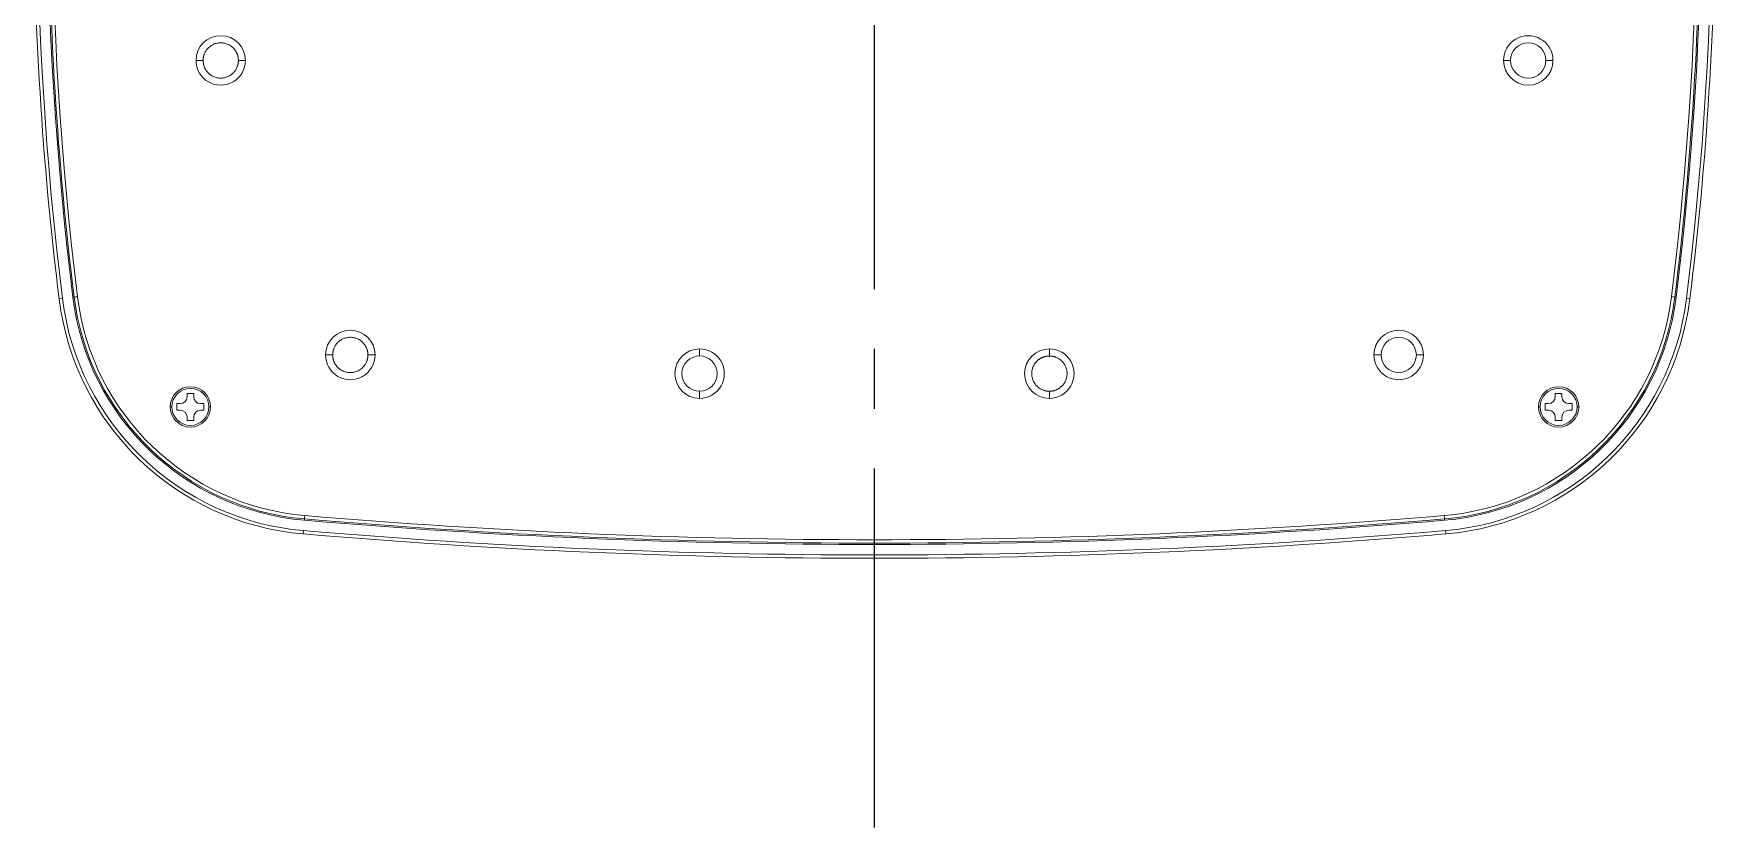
# Model space of a CAD drawing. Header units: millimetres. Extents: x 14183 to 14777, y -4239 to -3399.
# Drawn here: x 14360.9 to 14423.4, y -3604.4 to -3574.9 of the extents above; entities that cross this region are included whole.
import ezdxf

# ---------------------------------------------------------------- set-up
doc = ezdxf.new("R2010")
doc.units = ezdxf.units.MM
doc.header["$LTSCALE"] = 0.1
doc.linetypes.add('CENTER2', pattern=[28.575, 19.05, -3.175, 3.175, -3.175])
doc.linetypes.add('HIDDENX2', pattern=[19.05, 12.7, -6.35])
doc.layers.get('0').update_dxf_attribs({"lineweight": 15})
doc.layers.add('HIDDEN', color=8, linetype='HIDDENX2')

msp = doc.modelspace()

# ---------------------------------------------------------------- linework, layer by layer
at = {"linetype": 'Continuous', "lineweight": 13, "extrusion": (-1.22465e-16, -1, 0)}
for p, q in [((14362.016, -3584.709), (14361.892, -3584.725)), ((14362.45, -3584.655), (14362.401, -3584.662)), ((14362.574, -3584.64), (14362.45, -3584.655)), ((14421.939, -3584.655), (14421.815, -3584.64)), ((14421.939, -3584.655), (14421.988, -3584.662)), ((14422.497, -3584.725), (14422.373, -3584.709)), ((14366.082, -3588.737), (14366.02, -3588.737)), ((14367.457, -3588.737), (14367.52, -3588.737)), ((14416.932, -3588.737), (14416.869, -3588.737)), ((14418.307, -3588.737), (14418.369, -3588.737)), ((14371.015, -3592.899), (14371.011, -3592.949)), ((14371.015, -3592.899), (14371.026, -3592.774)), ((14413.374, -3592.899), (14413.363, -3592.774)), ((14413.374, -3592.899), (14413.378, -3592.949)), ((14370.978, -3593.335), (14370.967, -3593.459)), ((14413.411, -3593.335), (14413.422, -3593.459))]:
    msp.add_line(p, q, dxfattribs=at)
at = {"linetype": 'Continuous', "lineweight": 18, "extrusion": (-1.22465e-16, -1, 0)}
for p, q in [((14366.27, -3588.612), (14366.395, -3588.612)), ((14366.27, -3588.862), (14366.27, -3588.612)), ((14366.645, -3588.237), (14366.895, -3588.237)), ((14366.645, -3588.362), (14366.645, -3588.237)), ((14366.895, -3588.237), (14366.895, -3588.362)), ((14367.145, -3588.612), (14367.27, -3588.612)), ((14367.27, -3588.612), (14367.27, -3588.862)), ((14417.119, -3588.612), (14417.244, -3588.612)), ((14417.119, -3588.862), (14417.119, -3588.612)), ((14417.494, -3588.237), (14417.744, -3588.237)), ((14417.494, -3588.362), (14417.494, -3588.237)), ((14417.744, -3588.237), (14417.744, -3588.362)), ((14417.994, -3588.612), (14418.119, -3588.612)), ((14418.119, -3588.612), (14418.119, -3588.862)), ((14366.395, -3588.862), (14366.27, -3588.862)), ((14366.645, -3589.237), (14366.645, -3589.112)), ((14366.895, -3589.237), (14366.645, -3589.237)), ((14366.895, -3589.112), (14366.895, -3589.237)), ((14367.27, -3588.862), (14367.145, -3588.862)), ((14417.244, -3588.862), (14417.119, -3588.862)), ((14417.494, -3589.237), (14417.494, -3589.112)), ((14417.744, -3589.237), (14417.494, -3589.237)), ((14417.744, -3589.112), (14417.744, -3589.237)), ((14418.119, -3588.862), (14417.994, -3588.862))]:
    msp.add_line(p, q, dxfattribs=at)
at = {"linetype": 'Continuous', "lineweight": 13}
for centre, radius, start, end in [((14485.944, -3569.362), 124.875, 172.94061, 187.05939), ((14485.944, -3569.362), 124.313, 172.94061, 187.05944), ((14298.444, -3569.362), 124.313, 352.94061, 7.05939), ((14298.444, -3569.362), 124.875, 352.94061, 7.05939), ((14416.491, -3575.862), 0.656, 360, 180), ((14416.491, -3575.862), 0.656, 180, 360), ((14371.816, -3583.496), 9.875, 187.05939, 265.12919), ((14412.573, -3583.496), 9.875, 274.87081, 352.94061), ((14411.676, -3586.806), 0.656, 360, 180), ((14385.694, -3587.5), 0.656, 90, 270), ((14385.694, -3587.5), 0.656, 270, 90), ((14411.676, -3586.806), 0.656, 180, 360), ((14392.194, -3344.362), 249.312, 265.12919, 274.87081), ((14392.194, -3344.362), 249.875, 265.12919, 274.87081)]:
    msp.add_arc(centre, radius, start, end, dxfattribs=at)
at = {"linetype": 'Continuous', "lineweight": 13, "extrusion": (0, 0, -1)}
for centre, radius, start, end in [((-14485.944, -3569.362), 124.487, 352.94061, 7.05939), ((-14298.444, -3569.362), 124.487, 172.94061, 187.05939), ((-14371.816, -3583.496), 9.488, 274.87081, 352.94061), ((-14412.573, -3583.496), 9.488, 187.05939, 265.12919), ((-14392.194, -3344.362), 249.488, 265.12919, 274.87081)]:
    msp.add_arc(centre, radius, start, end, dxfattribs=at)
at = {"linetype": 'Continuous', "lineweight": 18}
for centre, radius, start, end in [((14485.944, -3569.362), 125, 180, 187.05939), ((14298.444, -3569.362), 125, 352.94061, 0), ((14371.816, -3583.496), 10, 187.05939, 265.12919), ((14371.816, -3583.496), 9.313, 187.06003, 265.12919), ((14412.573, -3583.496), 9.313, 274.87081, 352.94061), ((14412.573, -3583.496), 10, 274.87081, 352.94061), ((14366.77, -3588.737), 0.688, 0, 180), ((14417.619, -3588.737), 0.688, 0, 180), ((14366.77, -3588.737), 0.688, 180, 0), ((14366.395, -3588.362), 0.25, 270, 0), ((14367.145, -3588.362), 0.25, 180, 270), ((14417.619, -3588.737), 0.688, 180, 0), ((14417.244, -3588.362), 0.25, 270, 0), ((14417.994, -3588.362), 0.25, 180, 270), ((14366.395, -3589.112), 0.25, 0, 90), ((14367.145, -3589.112), 0.25, 90, 180), ((14417.244, -3589.112), 0.25, 0, 90), ((14417.994, -3589.112), 0.25, 90, 180), ((14392.194, -3344.362), 250, 265.12919, 274.87081)]:
    msp.add_arc(centre, radius, start, end, dxfattribs=at)
at = {"linetype": 'Continuous', "lineweight": 18, "extrusion": (0, 0, -1)}
for centre, radius, start, end in [((-14485.944, -3569.362), 124.438, 352.94061, 0), ((-14298.444, -3569.362), 124.438, 180, 187.05939), ((-14367.898, -3575.862), 0.919, 0.0032, 180.00319), ((-14416.491, -3575.862), 0.919, 0.00107, 180.00319), ((-14367.898, -3575.862), 0.919, 180.00319, 0.0032), ((-14416.491, -3575.862), 0.919, 180.00319, 0.00107), ((-14371.816, -3583.496), 9.438, 274.87081, 352.94061), ((-14412.573, -3583.496), 9.438, 187.05939, 265.12919), ((-14372.713, -3586.806), 0.919, 0.00107, 180.00106), ((-14411.676, -3586.806), 0.919, 0.00107, 180.00106), ((-14372.713, -3586.806), 0.919, 180.00106, 0.00107), ((-14385.694, -3587.5), 0.919, 270.00319, 90.00319), ((-14385.694, -3587.5), 0.919, 90.00319, 270.00319), ((-14398.694, -3587.5), 0.919, 270.00319, 90.00106), ((-14398.694, -3587.5), 0.919, 90.00106, 270.00319), ((-14411.676, -3586.806), 0.919, 180.00106, 0.00107), ((-14366.77, -3588.737), 0.75, 0, 180), ((-14417.619, -3588.737), 0.75, 0, 180), ((-14366.77, -3588.737), 0.75, 180, 0), ((-14417.619, -3588.737), 0.75, 180, 0), ((-14392.194, -3344.362), 249.438, 265.12919, 274.87081)]:
    msp.add_arc(centre, radius, start, end, dxfattribs=at)
at = {"linetype": 'Continuous', "lineweight": 18}
for points in [[(14368.553, -3575.862), (14368.553, -3575.86), (14368.553, -3575.855), (14368.553, -3575.848), (14368.553, -3575.841), (14368.553, -3575.834), (14368.553, -3575.828), (14368.552, -3575.821), (14368.552, -3575.814), (14368.551, -3575.807), (14368.551, -3575.8), (14368.55, -3575.794), (14368.549, -3575.787), (14368.549, -3575.78), (14368.548, -3575.774), (14368.547, -3575.767), (14368.546, -3575.76), (14368.545, -3575.754), (14368.544, -3575.747), (14368.543, -3575.741), (14368.541, -3575.734), (14368.54, -3575.728), (14368.539, -3575.721), (14368.537, -3575.715), (14368.536, -3575.708), (14368.534, -3575.702), (14368.533, -3575.696), (14368.531, -3575.689), (14368.529, -3575.683), (14368.527, -3575.676), (14368.526, -3575.67), (14368.524, -3575.664), (14368.522, -3575.657), (14368.519, -3575.651), (14368.517, -3575.645), (14368.515, -3575.638), (14368.509, -3575.623), (14368.5, -3575.6), (14368.485, -3575.568), (14368.469, -3575.537), (14368.45, -3575.506), (14368.429, -3575.476), (14368.407, -3575.447), (14368.377, -3575.412), (14368.337, -3575.373), (14368.287, -3575.332), (14368.23, -3575.295), (14368.17, -3575.264), (14368.106, -3575.239), (14368.04, -3575.22), (14367.972, -3575.209), (14367.901, -3575.205), (14367.831, -3575.208), (14367.762, -3575.219), (14367.696, -3575.237), (14367.632, -3575.261), (14367.571, -3575.292), (14367.514, -3575.329), (14367.462, -3575.37), (14367.416, -3575.416), (14367.374, -3575.466), (14367.338, -3575.519), (14367.308, -3575.574), (14367.29, -3575.616), (14367.28, -3575.644), (14367.275, -3575.656), (14367.271, -3575.668), (14367.268, -3575.681), (14367.264, -3575.693), (14367.261, -3575.706), (14367.258, -3575.719), (14367.256, -3575.731), (14367.253, -3575.744), (14367.251, -3575.757), (14367.249, -3575.77), (14367.248, -3575.782), (14367.246, -3575.795), (14367.245, -3575.809), (14367.244, -3575.822), (14367.244, -3575.835), (14367.243, -3575.849), (14367.243, -3575.858), (14367.243, -3575.862)], [(14367.243, -3575.862), (14367.243, -3575.865), (14367.243, -3575.869), (14367.243, -3575.876), (14367.243, -3575.883), (14367.244, -3575.89), (14367.244, -3575.897), (14367.244, -3575.904), (14367.245, -3575.911), (14367.245, -3575.917), (14367.246, -3575.924), (14367.247, -3575.931), (14367.247, -3575.938), (14367.248, -3575.944), (14367.249, -3575.951), (14367.25, -3575.958), (14367.251, -3575.964), (14367.252, -3575.971), (14367.253, -3575.977), (14367.254, -3575.984), (14367.255, -3575.99), (14367.256, -3575.997), (14367.258, -3576.003), (14367.259, -3576.01), (14367.261, -3576.016), (14367.262, -3576.023), (14367.264, -3576.029), (14367.266, -3576.035), (14367.267, -3576.042), (14367.269, -3576.048), (14367.271, -3576.054), (14367.273, -3576.061), (14367.275, -3576.067), (14367.277, -3576.073), (14367.279, -3576.08), (14367.282, -3576.086), (14367.287, -3576.101), (14367.297, -3576.125), (14367.311, -3576.156), (14367.328, -3576.188), (14367.347, -3576.218), (14367.367, -3576.248), (14367.39, -3576.278), (14367.42, -3576.312), (14367.459, -3576.351), (14367.51, -3576.392), (14367.566, -3576.43), (14367.627, -3576.461), (14367.691, -3576.486), (14367.756, -3576.504), (14367.825, -3576.516), (14367.895, -3576.52), (14367.966, -3576.516), (14368.034, -3576.505), (14368.1, -3576.488), (14368.165, -3576.463), (14368.226, -3576.432), (14368.283, -3576.395), (14368.334, -3576.354), (14368.381, -3576.309), (14368.422, -3576.259), (14368.459, -3576.206), (14368.489, -3576.15), (14368.507, -3576.108), (14368.517, -3576.081), (14368.521, -3576.068), (14368.525, -3576.056), (14368.529, -3576.044), (14368.532, -3576.031), (14368.535, -3576.019), (14368.538, -3576.006), (14368.541, -3575.993), (14368.543, -3575.981), (14368.545, -3575.968), (14368.547, -3575.955), (14368.549, -3575.942), (14368.55, -3575.929), (14368.551, -3575.916), (14368.552, -3575.903), (14368.553, -3575.889), (14368.553, -3575.876), (14368.553, -3575.867), (14368.553, -3575.862)], [(14373.368, -3586.806), (14373.368, -3586.803), (14373.368, -3586.799), (14373.368, -3586.792), (14373.368, -3586.785), (14373.368, -3586.778), (14373.367, -3586.771), (14373.367, -3586.764), (14373.366, -3586.757), (14373.366, -3586.751), (14373.365, -3586.744), (14373.365, -3586.737), (14373.364, -3586.73), (14373.363, -3586.724), (14373.362, -3586.717), (14373.362, -3586.711), (14373.361, -3586.704), (14373.36, -3586.697), (14373.359, -3586.691), (14373.357, -3586.684), (14373.356, -3586.678), (14373.355, -3586.671), (14373.354, -3586.665), (14373.352, -3586.658), (14373.351, -3586.652), (14373.349, -3586.645), (14373.347, -3586.639), (14373.346, -3586.633), (14373.344, -3586.626), (14373.342, -3586.62), (14373.34, -3586.614), (14373.338, -3586.607), (14373.336, -3586.601), (14373.334, -3586.595), (14373.332, -3586.588), (14373.33, -3586.582), (14373.324, -3586.567), (14373.315, -3586.543), (14373.3, -3586.512), (14373.283, -3586.481), (14373.265, -3586.45), (14373.244, -3586.42), (14373.221, -3586.39), (14373.191, -3586.356), (14373.152, -3586.317), (14373.102, -3586.276), (14373.045, -3586.239), (14372.984, -3586.207), (14372.921, -3586.182), (14372.855, -3586.164), (14372.786, -3586.152), (14372.716, -3586.148), (14372.646, -3586.152), (14372.577, -3586.163), (14372.511, -3586.18), (14372.447, -3586.205), (14372.386, -3586.236), (14372.328, -3586.273), (14372.277, -3586.314), (14372.231, -3586.359), (14372.189, -3586.409), (14372.153, -3586.462), (14372.123, -3586.518), (14372.104, -3586.56), (14372.094, -3586.587), (14372.09, -3586.6), (14372.086, -3586.612), (14372.083, -3586.624), (14372.079, -3586.637), (14372.076, -3586.65), (14372.073, -3586.662), (14372.07, -3586.675), (14372.068, -3586.687), (14372.066, -3586.7), (14372.064, -3586.713), (14372.062, -3586.726), (14372.061, -3586.739), (14372.06, -3586.752), (14372.059, -3586.765), (14372.058, -3586.779), (14372.058, -3586.792), (14372.058, -3586.801), (14372.058, -3586.806)], [(14372.058, -3586.806), (14372.058, -3586.808), (14372.058, -3586.813), (14372.058, -3586.82), (14372.058, -3586.827), (14372.058, -3586.834), (14372.059, -3586.841), (14372.059, -3586.847), (14372.06, -3586.854), (14372.06, -3586.861), (14372.061, -3586.868), (14372.061, -3586.875), (14372.062, -3586.881), (14372.063, -3586.888), (14372.064, -3586.895), (14372.064, -3586.901), (14372.065, -3586.908), (14372.066, -3586.914), (14372.068, -3586.921), (14372.069, -3586.927), (14372.07, -3586.934), (14372.071, -3586.94), (14372.073, -3586.947), (14372.074, -3586.953), (14372.075, -3586.96), (14372.077, -3586.966), (14372.079, -3586.973), (14372.08, -3586.979), (14372.082, -3586.985), (14372.084, -3586.992), (14372.086, -3586.998), (14372.088, -3587.004), (14372.09, -3587.011), (14372.092, -3587.017), (14372.094, -3587.023), (14372.096, -3587.03), (14372.102, -3587.045), (14372.111, -3587.068), (14372.126, -3587.1), (14372.143, -3587.131), (14372.161, -3587.162), (14372.182, -3587.192), (14372.205, -3587.221), (14372.235, -3587.256), (14372.274, -3587.295), (14372.324, -3587.336), (14372.381, -3587.373), (14372.442, -3587.404), (14372.505, -3587.43), (14372.571, -3587.448), (14372.64, -3587.459), (14372.71, -3587.463), (14372.781, -3587.46), (14372.849, -3587.449), (14372.915, -3587.431), (14372.979, -3587.407), (14373.041, -3587.376), (14373.098, -3587.339), (14373.149, -3587.298), (14373.195, -3587.252), (14373.237, -3587.203), (14373.273, -3587.149), (14373.304, -3587.094), (14373.322, -3587.052), (14373.332, -3587.024), (14373.336, -3587.012), (14373.34, -3587), (14373.344, -3586.987), (14373.347, -3586.975), (14373.35, -3586.962), (14373.353, -3586.95), (14373.356, -3586.937), (14373.358, -3586.924), (14373.36, -3586.911), (14373.362, -3586.899), (14373.364, -3586.886), (14373.365, -3586.873), (14373.366, -3586.859), (14373.367, -3586.846), (14373.368, -3586.833), (14373.368, -3586.819), (14373.368, -3586.81), (14373.368, -3586.806)], [(14398.694, -3586.845), (14398.692, -3586.845), (14398.687, -3586.845), (14398.68, -3586.845), (14398.674, -3586.846), (14398.667, -3586.846), (14398.66, -3586.846), (14398.653, -3586.847), (14398.646, -3586.847), (14398.639, -3586.847), (14398.633, -3586.848), (14398.626, -3586.849), (14398.619, -3586.849), (14398.612, -3586.85), (14398.606, -3586.851), (14398.599, -3586.852), (14398.593, -3586.853), (14398.586, -3586.854), (14398.579, -3586.855), (14398.573, -3586.856), (14398.566, -3586.857), (14398.56, -3586.859), (14398.553, -3586.86), (14398.547, -3586.861), (14398.541, -3586.863), (14398.534, -3586.864), (14398.528, -3586.866), (14398.521, -3586.868), (14398.515, -3586.869), (14398.509, -3586.871), (14398.502, -3586.873), (14398.496, -3586.875), (14398.49, -3586.877), (14398.483, -3586.879), (14398.477, -3586.881), (14398.471, -3586.884), (14398.456, -3586.889), (14398.432, -3586.899), (14398.4, -3586.914), (14398.369, -3586.93), (14398.339, -3586.949), (14398.309, -3586.969), (14398.279, -3586.992), (14398.244, -3587.022), (14398.205, -3587.061), (14398.164, -3587.112), (14398.127, -3587.168), (14398.096, -3587.229), (14398.071, -3587.293), (14398.053, -3587.359), (14398.041, -3587.427), (14398.037, -3587.498), (14398.041, -3587.568), (14398.051, -3587.636), (14398.069, -3587.702), (14398.094, -3587.767), (14398.125, -3587.828), (14398.162, -3587.885), (14398.203, -3587.936), (14398.248, -3587.983), (14398.298, -3588.024), (14398.351, -3588.061), (14398.406, -3588.091), (14398.448, -3588.109), (14398.476, -3588.119), (14398.488, -3588.123), (14398.501, -3588.127), (14398.513, -3588.131), (14398.526, -3588.134), (14398.538, -3588.137), (14398.551, -3588.14), (14398.563, -3588.143), (14398.576, -3588.145), (14398.589, -3588.148), (14398.602, -3588.149), (14398.615, -3588.151), (14398.628, -3588.152), (14398.641, -3588.154), (14398.654, -3588.154), (14398.667, -3588.155), (14398.681, -3588.155), (14398.69, -3588.156), (14398.694, -3588.156)], [(14398.694, -3588.156), (14398.697, -3588.156), (14398.701, -3588.156), (14398.708, -3588.155), (14398.715, -3588.155), (14398.722, -3588.155), (14398.729, -3588.155), (14398.736, -3588.154), (14398.743, -3588.154), (14398.75, -3588.153), (14398.756, -3588.153), (14398.763, -3588.152), (14398.77, -3588.151), (14398.777, -3588.151), (14398.783, -3588.15), (14398.79, -3588.149), (14398.796, -3588.148), (14398.803, -3588.147), (14398.809, -3588.146), (14398.816, -3588.145), (14398.823, -3588.144), (14398.829, -3588.142), (14398.835, -3588.141), (14398.842, -3588.139), (14398.848, -3588.138), (14398.855, -3588.136), (14398.861, -3588.135), (14398.868, -3588.133), (14398.874, -3588.131), (14398.88, -3588.13), (14398.887, -3588.128), (14398.893, -3588.126), (14398.899, -3588.124), (14398.906, -3588.122), (14398.912, -3588.119), (14398.918, -3588.117), (14398.933, -3588.112), (14398.957, -3588.102), (14398.989, -3588.087), (14399.02, -3588.071), (14399.05, -3588.052), (14399.08, -3588.031), (14399.11, -3588.009), (14399.145, -3587.979), (14399.183, -3587.939), (14399.225, -3587.889), (14399.262, -3587.833), (14399.293, -3587.772), (14399.318, -3587.708), (14399.336, -3587.642), (14399.348, -3587.574), (14399.352, -3587.503), (14399.348, -3587.433), (14399.338, -3587.364), (14399.32, -3587.298), (14399.295, -3587.234), (14399.264, -3587.173), (14399.227, -3587.116), (14399.186, -3587.065), (14399.141, -3587.018), (14399.091, -3586.976), (14399.038, -3586.94), (14398.983, -3586.91), (14398.941, -3586.892), (14398.913, -3586.882), (14398.901, -3586.878), (14398.888, -3586.874), (14398.876, -3586.87), (14398.863, -3586.866), (14398.851, -3586.863), (14398.838, -3586.86), (14398.826, -3586.858), (14398.813, -3586.855), (14398.8, -3586.853), (14398.787, -3586.851), (14398.774, -3586.85), (14398.761, -3586.848), (14398.748, -3586.847), (14398.735, -3586.846), (14398.722, -3586.846), (14398.708, -3586.845), (14398.699, -3586.845), (14398.694, -3586.845)]]:
    msp.add_open_spline(points, degree=3, knots=[0, 0, 0, 0, 0.003412, 0.006805, 0.010181, 0.01354, 0.016884, 0.020212, 0.023527, 0.026828, 0.030117, 0.033395, 0.036662, 0.039919, 0.043168, 0.046408, 0.049641, 0.052868, 0.05609, 0.059306, 0.062519, 0.065729, 0.068936, 0.072142, 0.075348, 0.078553, 0.08176, 0.084968, 0.088179, 0.091393, 0.094611, 0.097833, 0.101061, 0.104296, 0.107537, 0.110785, 0.114042, 0.130866, 0.147803, 0.164918, 0.182271, 0.199917, 0.217904, 0.23628, 0.266761, 0.298262, 0.330954, 0.365013, 0.397583, 0.430587, 0.464208, 0.498642, 0.532994, 0.566579, 0.599596, 0.632228, 0.666512, 0.699421, 0.731136, 0.76183, 0.794088, 0.825267, 0.855643, 0.885537, 0.891927, 0.898283, 0.90461, 0.910913, 0.917198, 0.92347, 0.929736, 0.936001, 0.942272, 0.948554, 0.954854, 0.961178, 0.967534, 0.973926, 0.980362, 0.986849, 0.993393, 1, 1, 1, 1], dxfattribs=at)
at = {"linetype": 'Continuous', "lineweight": 13}
for points in [[(14367.243, -3575.862), (14367.226, -3575.862), (14367.207, -3575.862), (14367.166, -3575.862), (14367.145, -3575.862), (14367.1, -3575.862), (14367.076, -3575.862), (14367.028, -3575.862), (14367.004, -3575.862), (14366.98, -3575.862)], [(14368.553, -3575.862), (14368.571, -3575.862), (14368.59, -3575.862), (14368.63, -3575.862), (14368.652, -3575.862), (14368.697, -3575.862), (14368.72, -3575.862), (14368.768, -3575.862), (14368.793, -3575.862), (14368.817, -3575.862)], [(14415.835, -3575.862), (14415.817, -3575.862), (14415.798, -3575.862), (14415.758, -3575.862), (14415.736, -3575.862), (14415.691, -3575.862), (14415.668, -3575.862), (14415.621, -3575.862), (14415.596, -3575.862), (14415.572, -3575.862)], [(14417.147, -3575.862), (14417.164, -3575.862), (14417.183, -3575.862), (14417.224, -3575.862), (14417.245, -3575.862), (14417.29, -3575.862), (14417.313, -3575.862), (14417.361, -3575.862), (14417.385, -3575.862), (14417.409, -3575.862)], [(14372.058, -3586.806), (14372.041, -3586.806), (14372.022, -3586.806), (14371.981, -3586.806), (14371.959, -3586.806), (14371.914, -3586.806), (14371.891, -3586.806), (14371.843, -3586.806), (14371.819, -3586.806), (14371.794, -3586.806)], [(14373.368, -3586.806), (14373.386, -3586.806), (14373.405, -3586.806), (14373.445, -3586.806), (14373.467, -3586.806), (14373.512, -3586.806), (14373.535, -3586.806), (14373.583, -3586.806), (14373.607, -3586.806), (14373.632, -3586.806)], [(14385.694, -3586.582), (14385.694, -3586.606), (14385.694, -3586.63), (14385.694, -3586.678), (14385.694, -3586.701), (14385.694, -3586.746), (14385.694, -3586.768), (14385.694, -3586.808), (14385.694, -3586.827), (14385.694, -3586.844)], [(14398.694, -3586.845), (14398.694, -3586.828), (14398.694, -3586.809), (14398.694, -3586.768), (14398.694, -3586.747), (14398.694, -3586.702), (14398.694, -3586.678), (14398.694, -3586.63), (14398.694, -3586.606), (14398.694, -3586.582)], [(14411.02, -3586.806), (14411.002, -3586.806), (14410.984, -3586.806), (14410.943, -3586.806), (14410.922, -3586.806), (14410.877, -3586.806), (14410.853, -3586.806), (14410.806, -3586.806), (14410.782, -3586.806), (14410.757, -3586.806)], [(14412.332, -3586.806), (14412.349, -3586.806), (14412.368, -3586.806), (14412.409, -3586.806), (14412.43, -3586.806), (14412.475, -3586.806), (14412.498, -3586.806), (14412.546, -3586.806), (14412.57, -3586.806), (14412.594, -3586.806)], [(14385.694, -3588.419), (14385.694, -3588.395), (14385.694, -3588.371), (14385.694, -3588.323), (14385.694, -3588.3), (14385.694, -3588.255), (14385.694, -3588.233), (14385.694, -3588.193), (14385.694, -3588.174), (14385.694, -3588.157)], [(14398.694, -3588.156), (14398.694, -3588.173), (14398.694, -3588.192), (14398.694, -3588.233), (14398.694, -3588.254), (14398.694, -3588.299), (14398.694, -3588.323), (14398.694, -3588.37), (14398.694, -3588.395), (14398.694, -3588.419)]]:
    msp.add_open_spline(points, degree=3, knots=[0, 0, 0, 0, 0.25, 0.25, 0.5, 0.5, 0.75, 0.75, 1, 1, 1, 1], dxfattribs=at)
at = {"layer": 'HIDDEN', "color": 1, "linetype": 'CENTER2', "ltscale": 7, "extrusion": (-1.22465e-16, -1, 0)}
msp.add_line((14392.194, -3604.362), (14392.194, -3451.56), dxfattribs=at)

doc.saveas('drawing.dxf')
